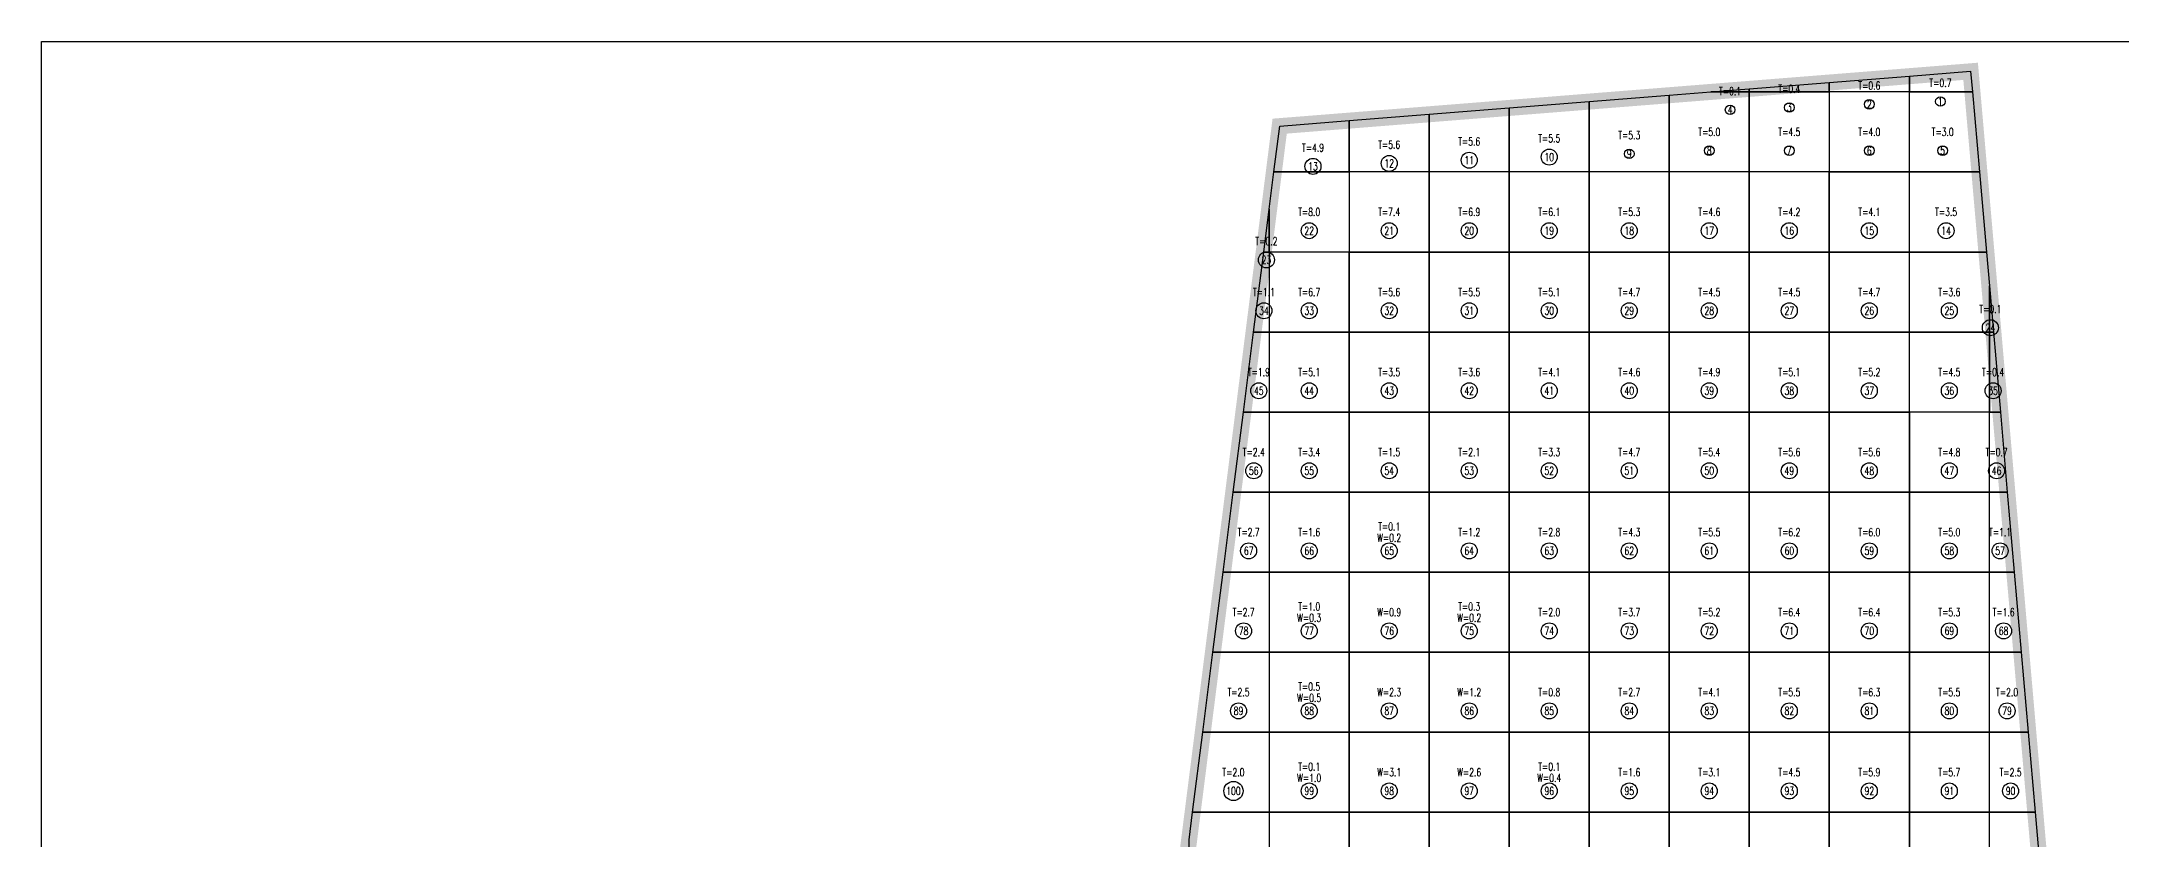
# Model space of a CAD drawing. Extents: x 4283 to 40403, y 1134 to 1764.
# Drawn here: x 17803.5 to 17890.1, y 1640.9 to 1674.1 of the extents above; entities that cross this region are included whole.
import ezdxf
from ezdxf.enums import TextEntityAlignment as Align

# ---------------------------------------------------------------- set-up
doc = ezdxf.new("R2010")
doc.units = 0
for name, color, linetype in [('tdz_20-3方格网', 2, 'Continuous'), ('tdz_20-3方格网计算', 7, 'Continuous'), ('tdz_土方计算图', 7, 'Continuous'), ('tdz_格田', 6, 'Continuous')]:
    doc.layers.add(name, color=color, linetype=linetype)
doc.styles.add('GLandNum', font='txt_____.ttf', dxfattribs={"width": 0.7, "height": 0.5})

msp = doc.modelspace()

# ---------------------------------------------------------------- linework, layer by layer
at = {"layer": 'tdz_20-3方格网', "linetype": 'Continuous'}
for points in [[(17874.595, 1672.124, 2261.315), (17874.595, 1671.997, 2261.315), (17872.996, 1671.997, 2261.321)], [(17877.928, 1672.388, 2261.303), (17877.928, 1671.997, 2261.302), (17874.595, 1671.997, 2261.315), (17874.595, 1672.124, 2261.315)], [(17881.262, 1672.652, 2261.291), (17881.262, 1671.997, 2261.29), (17877.928, 1671.997, 2261.302), (17877.928, 1672.388, 2261.303)], [(17883.89, 1671.997, 2261.273), (17881.262, 1671.997, 2261.29), (17881.262, 1672.652, 2261.291), (17883.815, 1672.855, 2261.282)], [(17864.595, 1671.331, 2261.35), (17864.595, 1668.663, 2261.347), (17861.262, 1668.663, 2261.359), (17861.262, 1671.066, 2261.362)], [(17867.928, 1671.595, 2261.339), (17867.928, 1668.663, 2261.334), (17864.595, 1668.663, 2261.347), (17864.595, 1671.331, 2261.35)], [(17871.262, 1671.859, 2261.327), (17871.262, 1668.663, 2261.323), (17867.928, 1668.663, 2261.334), (17867.928, 1671.595, 2261.339)], [(17872.996, 1671.997, 2261.321), (17874.595, 1671.997, 2261.315), (17874.595, 1668.663, 2261.311), (17871.262, 1668.663, 2261.323), (17871.262, 1671.859, 2261.327)], [(17874.595, 1668.663, 2261.311), (17874.595, 1671.997, 2261.315), (17877.928, 1671.997, 2261.302), (17877.928, 1668.663, 2261.297)], [(17877.928, 1671.997, 2261.302), (17877.928, 1668.663, 2261.297), (17881.262, 1668.663, 2261.259), (17881.262, 1671.997, 2261.29)], [(17881.262, 1671.997, 2261.29), (17883.89, 1671.997, 2261.273), (17884.181, 1668.663, 2261.241), (17881.262, 1668.663, 2261.259)], [(17857.928, 1670.802, 2261.374), (17857.928, 1668.663, 2261.372), (17854.791, 1668.663, 2261.383), (17855.033, 1670.572, 2261.384)], [(17861.262, 1671.066, 2261.362), (17861.262, 1668.663, 2261.359), (17857.928, 1668.663, 2261.372), (17857.928, 1670.802, 2261.374)], [(17854.791, 1668.663, 2261.383), (17857.928, 1668.663, 2261.372), (17857.928, 1665.33, 2261.399), (17854.595, 1665.33, 2261.379), (17854.595, 1667.12, 2261.381)], [(17857.928, 1668.663, 2261.372), (17857.928, 1665.33, 2261.399), (17861.262, 1665.33, 2261.362), (17861.262, 1668.663, 2261.359)], [(17861.262, 1668.663, 2261.359), (17861.262, 1665.33, 2261.362), (17864.595, 1665.33, 2261.345), (17864.595, 1668.663, 2261.347)], [(17864.595, 1668.663, 2261.347), (17864.595, 1665.33, 2261.345), (17867.928, 1665.33, 2261.332), (17867.928, 1668.663, 2261.334)], [(17867.928, 1668.663, 2261.334), (17867.928, 1665.33, 2261.332), (17871.262, 1665.33, 2261.321), (17871.262, 1668.663, 2261.323)], [(17871.262, 1668.663, 2261.323), (17871.262, 1665.33, 2261.321), (17874.595, 1665.33, 2261.293), (17874.595, 1668.663, 2261.311)], [(17874.595, 1668.663, 2261.311), (17874.595, 1665.33, 2261.293), (17877.928, 1665.33, 2261.255), (17877.928, 1668.663, 2261.297)], [(17877.928, 1668.663, 2261.297), (17877.928, 1665.33, 2261.255), (17881.262, 1665.33, 2261.217), (17881.262, 1668.663, 2261.259)], [(17881.262, 1668.663, 2261.259), (17884.181, 1668.663, 2261.241), (17884.472, 1665.33, 2261.209), (17881.262, 1665.33, 2261.217)], [(17854.595, 1667.12, 2261.381), (17854.595, 1665.33, 2261.379), (17854.368, 1665.33, 2261.379)], [(17854.368, 1665.33, 2261.379), (17854.595, 1665.33, 2261.379), (17854.595, 1661.997, 2261.385), (17853.945, 1661.997, 2261.377)], [(17854.595, 1665.33, 2261.379), (17854.595, 1661.997, 2261.385), (17857.928, 1661.997, 2261.428), (17857.928, 1665.33, 2261.399)], [(17857.928, 1665.33, 2261.399), (17857.928, 1661.997, 2261.428), (17861.262, 1661.997, 2261.391), (17861.262, 1665.33, 2261.362)], [(17861.262, 1665.33, 2261.362), (17861.262, 1661.997, 2261.391), (17864.595, 1661.997, 2261.355), (17864.595, 1665.33, 2261.345)], [(17864.595, 1665.33, 2261.345), (17864.595, 1661.997, 2261.355), (17867.928, 1661.997, 2261.327), (17867.928, 1665.33, 2261.332)], [(17867.928, 1665.33, 2261.332), (17867.928, 1661.997, 2261.327), (17871.262, 1661.997, 2261.289), (17871.262, 1665.33, 2261.321)], [(17871.262, 1665.33, 2261.321), (17871.262, 1661.997, 2261.289), (17874.595, 1661.997, 2261.251), (17874.595, 1665.33, 2261.293)], [(17874.595, 1665.33, 2261.293), (17874.595, 1661.997, 2261.251), (17877.928, 1661.997, 2261.213), (17877.928, 1665.33, 2261.255)], [(17877.928, 1665.33, 2261.255), (17877.928, 1661.997, 2261.213), (17881.262, 1661.997, 2261.175), (17881.262, 1665.33, 2261.217)], [(17884.595, 1663.916, 2261.195), (17884.595, 1661.997, 2261.176), (17881.262, 1661.997, 2261.175), (17881.262, 1665.33, 2261.217), (17884.472, 1665.33, 2261.209)], [(17884.762, 1661.997, 2261.176), (17884.595, 1661.997, 2261.176), (17884.595, 1663.916, 2261.195)], [(17853.945, 1661.997, 2261.377), (17854.595, 1661.997, 2261.385), (17854.595, 1658.663, 2261.39), (17853.522, 1658.663, 2261.373)], [(17854.595, 1661.997, 2261.385), (17854.595, 1658.663, 2261.39), (17857.928, 1658.663, 2261.458), (17857.928, 1661.997, 2261.428)], [(17857.928, 1661.997, 2261.428), (17857.928, 1658.663, 2261.458), (17861.262, 1658.663, 2261.421), (17861.262, 1661.997, 2261.391)], [(17861.262, 1661.997, 2261.391), (17861.262, 1658.663, 2261.421), (17864.595, 1658.663, 2261.375), (17864.595, 1661.997, 2261.355)], [(17864.595, 1661.997, 2261.355), (17864.595, 1658.663, 2261.375), (17867.928, 1658.663, 2261.301), (17867.928, 1661.997, 2261.327)], [(17867.928, 1661.997, 2261.327), (17867.928, 1658.663, 2261.301), (17871.262, 1658.663, 2261.247), (17871.262, 1661.997, 2261.289)], [(17871.262, 1661.997, 2261.289), (17871.262, 1658.663, 2261.247), (17874.595, 1658.663, 2261.209), (17874.595, 1661.997, 2261.251)], [(17874.595, 1661.997, 2261.251), (17874.595, 1658.663, 2261.209), (17877.928, 1658.663, 2261.171), (17877.928, 1661.997, 2261.213)], [(17877.928, 1661.997, 2261.213), (17877.928, 1658.663, 2261.171), (17881.262, 1658.663, 2261.138), (17881.262, 1661.997, 2261.175)], [(17881.262, 1658.663, 2261.138), (17881.262, 1661.997, 2261.175), (17884.595, 1661.997, 2261.176), (17884.595, 1658.663, 2261.143)], [(17884.595, 1661.997, 2261.176), (17884.762, 1661.997, 2261.176), (17885.053, 1658.663, 2261.143), (17884.595, 1658.663, 2261.143)], [(17853.522, 1658.663, 2261.373), (17854.595, 1658.663, 2261.39), (17854.595, 1655.33, 2261.396), (17853.099, 1655.33, 2261.371)], [(17854.595, 1658.663, 2261.39), (17854.595, 1655.33, 2261.396), (17857.928, 1655.33, 2261.487), (17857.928, 1658.663, 2261.458)], [(17857.928, 1658.663, 2261.458), (17857.928, 1655.33, 2261.487), (17861.262, 1655.33, 2261.437), (17861.262, 1658.663, 2261.421)], [(17861.262, 1658.663, 2261.421), (17861.262, 1655.33, 2261.437), (17864.595, 1655.33, 2261.364), (17864.595, 1658.663, 2261.375)], [(17864.595, 1658.663, 2261.375), (17864.595, 1655.33, 2261.364), (17867.928, 1655.33, 2261.291), (17867.928, 1658.663, 2261.301)], [(17867.928, 1658.663, 2261.301), (17867.928, 1655.33, 2261.291), (17871.262, 1655.33, 2261.217), (17871.262, 1658.663, 2261.247)], [(17871.262, 1658.663, 2261.247), (17871.262, 1655.33, 2261.217), (17874.595, 1655.33, 2261.167), (17874.595, 1658.663, 2261.209)], [(17874.595, 1658.663, 2261.209), (17874.595, 1655.33, 2261.167), (17877.928, 1655.33, 2261.129), (17877.928, 1658.663, 2261.171)], [(17877.928, 1658.663, 2261.171), (17877.928, 1655.33, 2261.129), (17881.262, 1655.33, 2261.104), (17881.262, 1658.663, 2261.138)], [(17881.262, 1658.663, 2261.138), (17881.262, 1655.33, 2261.104), (17884.595, 1655.33, 2261.111), (17884.595, 1658.663, 2261.143)], [(17884.595, 1658.663, 2261.143), (17885.053, 1658.663, 2261.143), (17885.344, 1655.33, 2261.111), (17884.595, 1655.33, 2261.111)], [(17853.099, 1655.33, 2261.371), (17854.595, 1655.33, 2261.396), (17854.595, 1651.997, 2261.402), (17852.676, 1651.997, 2261.368)], [(17854.595, 1655.33, 2261.396), (17854.595, 1651.997, 2261.402), (17857.928, 1651.997, 2261.501), (17857.928, 1655.33, 2261.487)], [(17857.928, 1655.33, 2261.487), (17857.928, 1651.997, 2261.501), (17861.262, 1651.997, 2261.43), (17861.262, 1655.33, 2261.437)], [(17861.262, 1655.33, 2261.437), (17861.262, 1651.997, 2261.43), (17864.595, 1651.997, 2261.356), (17864.595, 1655.33, 2261.364)], [(17864.595, 1655.33, 2261.364), (17864.595, 1651.997, 2261.356), (17867.928, 1651.997, 2261.273), (17867.928, 1655.33, 2261.291)], [(17867.928, 1655.33, 2261.291), (17867.928, 1651.997, 2261.273), (17871.262, 1651.997, 2261.205), (17871.262, 1655.33, 2261.217)], [(17871.262, 1655.33, 2261.217), (17871.262, 1651.997, 2261.205), (17874.595, 1651.997, 2261.132), (17874.595, 1655.33, 2261.167)], [(17874.595, 1655.33, 2261.167), (17874.595, 1651.997, 2261.132), (17877.928, 1651.997, 2261.087), (17877.928, 1655.33, 2261.129)], [(17877.928, 1655.33, 2261.129), (17877.928, 1651.997, 2261.087), (17881.262, 1651.997, 2261.07), (17881.262, 1655.33, 2261.104)], [(17881.262, 1655.33, 2261.104), (17881.262, 1651.997, 2261.07), (17884.595, 1651.997, 2261.078), (17884.595, 1655.33, 2261.111)], [(17884.595, 1655.33, 2261.111), (17885.344, 1655.33, 2261.111), (17885.635, 1651.997, 2261.078), (17884.595, 1651.997, 2261.078)], [(17852.676, 1651.997, 2261.368), (17854.595, 1651.997, 2261.402), (17854.595, 1648.663, 2261.408), (17852.253, 1648.663, 2261.365)], [(17854.595, 1651.997, 2261.402), (17854.595, 1648.663, 2261.408), (17857.928, 1648.663, 2261.486), (17857.928, 1651.997, 2261.501)], [(17857.928, 1651.997, 2261.501), (17857.928, 1648.663, 2261.486), (17861.262, 1648.663, 2261.45), (17861.262, 1651.997, 2261.43)], [(17861.262, 1651.997, 2261.43), (17861.262, 1648.663, 2261.45), (17864.595, 1648.663, 2261.358), (17864.595, 1651.997, 2261.356)], [(17864.595, 1651.997, 2261.356), (17864.595, 1648.663, 2261.358), (17867.928, 1648.663, 2261.269), (17867.928, 1651.997, 2261.273)], [(17867.928, 1651.997, 2261.273), (17867.928, 1648.663, 2261.269), (17871.262, 1648.663, 2261.193), (17871.262, 1651.997, 2261.205)], [(17871.262, 1651.997, 2261.205), (17871.262, 1648.663, 2261.193), (17874.595, 1648.663, 2261.119), (17874.595, 1651.997, 2261.132)], [(17874.595, 1651.997, 2261.132), (17874.595, 1648.663, 2261.119), (17877.928, 1648.663, 2261.047), (17877.928, 1651.997, 2261.087)], [(17877.928, 1651.997, 2261.087), (17877.928, 1648.663, 2261.047), (17881.262, 1648.663, 2261.037), (17881.262, 1651.997, 2261.07)], [(17881.262, 1651.997, 2261.07), (17881.262, 1648.663, 2261.037), (17884.595, 1648.663, 2261.045), (17884.595, 1651.997, 2261.078)], [(17884.595, 1651.997, 2261.078), (17885.635, 1651.997, 2261.078), (17885.926, 1648.663, 2261.045), (17884.595, 1648.663, 2261.045)], [(17852.253, 1648.663, 2261.365), (17854.595, 1648.663, 2261.408), (17854.595, 1645.33, 2261.413), (17851.83, 1645.33, 2261.362)], [(17854.595, 1648.663, 2261.408), (17854.595, 1645.33, 2261.413), (17857.928, 1645.33, 2261.471), (17857.928, 1648.663, 2261.486)], [(17857.928, 1648.663, 2261.486), (17857.928, 1645.33, 2261.471), (17861.262, 1645.33, 2261.478), (17861.262, 1648.663, 2261.45)], [(17861.262, 1648.663, 2261.45), (17861.262, 1645.33, 2261.478), (17864.595, 1645.33, 2261.365), (17864.595, 1648.663, 2261.358)], [(17864.595, 1648.663, 2261.358), (17864.595, 1645.33, 2261.365), (17867.928, 1645.33, 2261.277), (17867.928, 1648.663, 2261.269)], [(17867.928, 1648.663, 2261.269), (17867.928, 1645.33, 2261.277), (17871.262, 1645.33, 2261.203), (17871.262, 1648.663, 2261.193)], [(17871.262, 1648.663, 2261.193), (17871.262, 1645.33, 2261.203), (17874.595, 1645.33, 2261.141), (17874.595, 1648.663, 2261.119)], [(17874.595, 1648.663, 2261.119), (17874.595, 1645.33, 2261.141), (17877.928, 1645.33, 2261.063), (17877.928, 1648.663, 2261.047)], [(17877.928, 1648.663, 2261.047), (17877.928, 1645.33, 2261.063), (17881.262, 1645.33, 2261.005), (17881.262, 1648.663, 2261.037)], [(17881.262, 1648.663, 2261.037), (17881.262, 1645.33, 2261.005), (17884.595, 1645.33, 2261.012), (17884.595, 1648.663, 2261.045)], [(17884.595, 1648.663, 2261.045), (17885.926, 1648.663, 2261.045), (17886.217, 1645.33, 2261.013), (17884.595, 1645.33, 2261.012)], [(17851.83, 1645.33, 2261.362), (17854.595, 1645.33, 2261.413), (17854.595, 1641.997, 2261.419), (17851.407, 1641.997, 2261.359)], [(17854.595, 1645.33, 2261.413), (17854.595, 1641.997, 2261.419), (17857.928, 1641.997, 2261.455), (17857.928, 1645.33, 2261.471)], [(17857.928, 1645.33, 2261.471), (17857.928, 1641.997, 2261.455), (17861.262, 1641.997, 2261.462), (17861.262, 1645.33, 2261.478)], [(17861.262, 1645.33, 2261.478), (17861.262, 1641.997, 2261.462), (17864.595, 1641.997, 2261.366), (17864.595, 1645.33, 2261.365)], [(17864.595, 1645.33, 2261.365), (17864.595, 1641.997, 2261.366), (17867.928, 1641.997, 2261.281), (17867.928, 1645.33, 2261.277)], [(17867.928, 1645.33, 2261.277), (17867.928, 1641.997, 2261.281), (17871.262, 1641.997, 2261.196), (17871.262, 1645.33, 2261.203)], [(17871.262, 1645.33, 2261.203), (17871.262, 1641.997, 2261.196), (17874.595, 1641.997, 2261.118), (17874.595, 1645.33, 2261.141)], [(17874.595, 1645.33, 2261.141), (17874.595, 1641.997, 2261.118), (17877.928, 1641.997, 2261.044), (17877.928, 1645.33, 2261.063)], [(17877.928, 1645.33, 2261.063), (17877.928, 1641.997, 2261.044), (17881.262, 1641.997, 2260.971), (17881.262, 1645.33, 2261.005)], [(17881.262, 1645.33, 2261.005), (17881.262, 1641.997, 2260.971), (17884.595, 1641.997, 2260.979), (17884.595, 1645.33, 2261.012)], [(17884.595, 1645.33, 2261.012), (17886.217, 1645.33, 2261.013), (17886.508, 1641.997, 2260.98), (17884.595, 1641.997, 2260.979)], [(17851.407, 1641.997, 2261.359), (17854.595, 1641.997, 2261.419), (17854.595, 1638.663, 2261.425), (17851.262, 1638.663, 2261.356), (17851.262, 1640.848, 2261.358)], [(17854.595, 1641.997, 2261.419), (17854.595, 1638.663, 2261.425), (17857.928, 1638.663, 2261.44), (17857.928, 1641.997, 2261.455)], [(17857.928, 1641.997, 2261.455), (17857.928, 1638.663, 2261.44), (17861.262, 1638.663, 2261.436), (17861.262, 1641.997, 2261.462)], [(17861.262, 1641.997, 2261.462), (17861.262, 1638.663, 2261.436), (17864.595, 1638.663, 2261.33), (17864.595, 1641.997, 2261.366)], [(17864.595, 1641.997, 2261.366), (17864.595, 1638.663, 2261.33), (17867.928, 1638.663, 2261.247), (17867.928, 1641.997, 2261.281)], [(17867.928, 1641.997, 2261.281), (17867.928, 1638.663, 2261.247), (17871.262, 1638.663, 2261.173), (17871.262, 1641.997, 2261.196)], [(17871.262, 1641.997, 2261.196), (17871.262, 1638.663, 2261.173), (17874.595, 1638.663, 2261.099), (17874.595, 1641.997, 2261.118)], [(17874.595, 1641.997, 2261.118), (17874.595, 1638.663, 2261.099), (17877.928, 1638.663, 2261.025), (17877.928, 1641.997, 2261.044)], [(17877.928, 1641.997, 2261.044), (17877.928, 1638.663, 2261.025), (17881.262, 1638.663, 2260.951), (17881.262, 1641.997, 2260.971)], [(17881.262, 1641.997, 2260.971), (17881.262, 1638.663, 2260.951), (17884.595, 1638.663, 2260.946), (17884.595, 1641.997, 2260.979)], [(17884.595, 1641.997, 2260.979), (17886.508, 1641.997, 2260.98), (17886.799, 1638.663, 2260.947), (17884.595, 1638.663, 2260.946)]]:
    msp.add_polyline3d(points, close=True, dxfattribs=at)
at = {"layer": 'tdz_20-3方格网计算', "color": 7, "linetype": 'Continuous'}
for centre, radius in [((17873.796, 1671.251), 0.2), ((17876.262, 1671.349), 0.2), ((17879.595, 1671.481), 0.2), ((17882.557, 1671.597), 0.2), ((17862.928, 1669.153), 0.333), ((17866.262, 1669.285), 0.333), ((17869.595, 1669.418), 0.2), ((17872.928, 1669.552), 0.2), ((17876.262, 1669.552), 0.2), ((17879.595, 1669.552), 0.2), ((17882.648, 1669.552), 0.2), ((17856.42, 1668.898), 0.333), ((17859.595, 1669.021), 0.333), ((17856.262, 1666.219), 0.333), ((17859.595, 1666.219), 0.333), ((17862.928, 1666.219), 0.333), ((17866.262, 1666.219), 0.333), ((17869.595, 1666.219), 0.333), ((17872.928, 1666.219), 0.333), ((17876.262, 1666.219), 0.333), ((17879.595, 1666.219), 0.333), ((17882.794, 1666.219), 0.333), ((17854.481, 1665), 0.333), ((17854.376, 1662.886), 0.333), ((17856.262, 1662.886), 0.333), ((17859.595, 1662.886), 0.333), ((17862.928, 1662.886), 0.333), ((17866.262, 1662.886), 0.333), ((17869.595, 1662.886), 0.333), ((17872.928, 1662.886), 0.333), ((17876.262, 1662.886), 0.333), ((17879.595, 1662.886), 0.333), ((17882.928, 1662.886), 0.333), ((17884.637, 1662.179), 0.333), ((17854.164, 1659.552), 0.333), ((17856.262, 1659.552), 0.333), ((17859.595, 1659.552), 0.333), ((17862.928, 1659.552), 0.333), ((17866.262, 1659.552), 0.333), ((17869.595, 1659.552), 0.333), ((17872.928, 1659.552), 0.333), ((17876.262, 1659.552), 0.333), ((17879.595, 1659.552), 0.333), ((17882.928, 1659.552), 0.333), ((17884.751, 1659.552), 0.333), ((17853.953, 1656.219), 0.333), ((17856.262, 1656.219), 0.333), ((17859.595, 1656.219), 0.333), ((17862.928, 1656.219), 0.333), ((17866.262, 1656.219), 0.333), ((17869.595, 1656.219), 0.333), ((17872.928, 1656.219), 0.333), ((17876.262, 1656.219), 0.333), ((17879.595, 1656.219), 0.333), ((17882.928, 1656.219), 0.333), ((17884.897, 1656.219), 0.333), ((17853.741, 1652.886), 0.333), ((17856.262, 1652.886), 0.333), ((17859.595, 1652.886), 0.333), ((17862.928, 1652.886), 0.333), ((17866.262, 1652.886), 0.333), ((17869.595, 1652.886), 0.333), ((17872.928, 1652.886), 0.333), ((17876.262, 1652.886), 0.333), ((17879.595, 1652.886), 0.333), ((17882.928, 1652.886), 0.333), ((17885.042, 1652.886), 0.333), ((17853.53, 1649.552), 0.333), ((17856.262, 1649.552), 0.333), ((17859.595, 1649.552), 0.333), ((17862.928, 1649.552), 0.333), ((17866.262, 1649.552), 0.333), ((17869.595, 1649.552), 0.333), ((17872.928, 1649.552), 0.333), ((17876.262, 1649.552), 0.333), ((17879.595, 1649.552), 0.333), ((17882.928, 1649.552), 0.333), ((17885.188, 1649.552), 0.333), ((17853.318, 1646.219), 0.333), ((17856.262, 1646.219), 0.333), ((17859.595, 1646.219), 0.333), ((17862.928, 1646.219), 0.333), ((17866.262, 1646.219), 0.333), ((17869.595, 1646.219), 0.333), ((17872.928, 1646.219), 0.333), ((17876.262, 1646.219), 0.333), ((17879.595, 1646.219), 0.333), ((17882.928, 1646.219), 0.333), ((17885.333, 1646.219), 0.333), ((17853.107, 1642.886), 0.4), ((17856.262, 1642.886), 0.333), ((17859.595, 1642.886), 0.333), ((17862.928, 1642.886), 0.333), ((17866.262, 1642.886), 0.333), ((17869.595, 1642.886), 0.333), ((17872.928, 1642.886), 0.333), ((17876.262, 1642.886), 0.333), ((17879.595, 1642.886), 0.333), ((17882.928, 1642.886), 0.333), ((17885.479, 1642.886), 0.333)]:
    msp.add_circle(centre, radius, dxfattribs=at)
at = {"layer": 'tdz_土方计算图', "linetype": 'Continuous'}
for points in [[(17803.46, 1674.092), (17933.46, 1674.092)], [(17803.46, 1514.092), (17803.46, 1514.092), (17803.46, 1674.092), (17803.46, 1674.092)]]:
    msp.add_lwpolyline(points, dxfattribs=at)
at = {"layer": 'tdz_格田', "linetype": 'Continuous', "lineweight": 60, "const_width": 0.667}
msp.add_lwpolyline([(17844.595, 1588.304), (17855.033, 1670.572), (17883.815, 1672.855), (17892.325, 1575.33), (17844.595, 1588.304)], close=True, dxfattribs=at)

# ---------------------------------------------------------------- texts
at = {"layer": 'tdz_20-3方格网计算', "color": 2, "linetype": 'Continuous', "style": 'GLandNum', "width": 0.7}
for s, p in [('T=0.1', (17873.796, 1672.029)), ('T=0.4', (17876.262, 1672.126)), ('T=0.6', (17879.595, 1672.258)), ('T=0.7', (17882.557, 1672.375)), ('T=5.3', (17869.595, 1670.195)), ('T=5.0', (17872.928, 1670.33)), ('T=4.5', (17876.262, 1670.33)), ('T=4.0', (17879.595, 1670.33)), ('T=3.0', (17882.648, 1670.33)), ('T=4.9', (17856.42, 1669.675)), ('T=5.6', (17859.595, 1669.799)), ('T=5.6', (17862.928, 1669.931)), ('T=5.5', (17866.262, 1670.063)), ('T=8.0', (17856.262, 1666.997)), ('T=7.4', (17859.595, 1666.997)), ('T=6.9', (17862.928, 1666.997)), ('T=6.1', (17866.262, 1666.997)), ('T=5.3', (17869.595, 1666.997)), ('T=4.6', (17872.928, 1666.997)), ('T=4.2', (17876.262, 1666.997)), ('T=4.1', (17879.595, 1666.997)), ('T=3.5', (17882.794, 1666.997)), ('T=0.2', (17854.481, 1665.778)), ('T=1.1', (17854.376, 1663.663)), ('T=6.7', (17856.262, 1663.663)), ('T=5.6', (17859.595, 1663.663)), ('T=5.5', (17862.928, 1663.663)), ('T=5.1', (17866.262, 1663.663)), ('T=4.7', (17869.595, 1663.663)), ('T=4.5', (17872.928, 1663.663)), ('T=4.5', (17876.262, 1663.663)), ('T=4.7', (17879.595, 1663.663)), ('T=3.6', (17882.928, 1663.663)), ('T=0.1', (17884.637, 1662.956)), ('T=1.9', (17854.164, 1660.33)), ('T=5.1', (17856.262, 1660.33)), ('T=3.5', (17859.595, 1660.33)), ('T=3.6', (17862.928, 1660.33)), ('T=4.1', (17866.262, 1660.33)), ('T=4.6', (17869.595, 1660.33)), ('T=4.9', (17872.928, 1660.33)), ('T=5.1', (17876.262, 1660.33)), ('T=5.2', (17879.595, 1660.33)), ('T=4.5', (17882.928, 1660.33)), ('T=0.4', (17884.751, 1660.33)), ('T=2.4', (17853.953, 1656.997)), ('T=3.4', (17856.262, 1656.997)), ('T=1.5', (17859.595, 1656.997)), ('T=2.1', (17862.928, 1656.997)), ('T=3.3', (17866.262, 1656.997)), ('T=4.7', (17869.595, 1656.997)), ('T=5.4', (17872.928, 1656.997)), ('T=5.6', (17876.262, 1656.997)), ('T=5.6', (17879.595, 1656.997)), ('T=4.8', (17882.928, 1656.997)), ('T=0.7', (17884.897, 1656.997)), ('T=0.1', (17859.595, 1653.897)), ('T=2.7', (17853.741, 1653.663)), ('T=1.6', (17856.262, 1653.663)), ('T=1.2', (17862.928, 1653.663)), ('T=2.8', (17866.262, 1653.663)), ('T=4.3', (17869.595, 1653.663)), ('T=5.5', (17872.928, 1653.663)), ('T=6.2', (17876.262, 1653.663)), ('T=6.0', (17879.595, 1653.663)), ('T=5.0', (17882.928, 1653.663)), ('T=1.1', (17885.042, 1653.663)), ('T=2.7', (17853.53, 1650.33)), ('T=1.0', (17856.262, 1650.563)), ('T=0.3', (17862.928, 1650.563)), ('T=2.0', (17866.262, 1650.33)), ('T=3.7', (17869.595, 1650.33)), ('T=5.2', (17872.928, 1650.33)), ('T=6.4', (17876.262, 1650.33)), ('T=6.4', (17879.595, 1650.33)), ('T=5.3', (17882.928, 1650.33)), ('T=1.6', (17885.188, 1650.33)), ('T=2.5', (17853.318, 1646.997)), ('T=0.5', (17856.262, 1647.23)), ('T=0.8', (17866.262, 1646.997)), ('T=2.7', (17869.595, 1646.997)), ('T=4.1', (17872.928, 1646.997)), ('T=5.5', (17876.262, 1646.997)), ('T=6.3', (17879.595, 1646.997)), ('T=5.5', (17882.928, 1646.997)), ('T=2.0', (17885.333, 1646.997)), ('T=2.0', (17853.107, 1643.663)), ('T=0.1', (17856.262, 1643.897)), ('T=0.1', (17866.262, 1643.897)), ('T=1.6', (17869.595, 1643.663)), ('T=3.1', (17872.928, 1643.663)), ('T=4.5', (17876.262, 1643.663)), ('T=5.9', (17879.595, 1643.663)), ('T=5.7', (17882.928, 1643.663)), ('T=2.5', (17885.479, 1643.663))]:
    msp.add_text(s, height=0.3333, dxfattribs=at).set_placement(p, align=Align.MIDDLE_CENTER)
at = {"layer": 'tdz_20-3方格网计算', "color": 7, "linetype": 'Continuous', "style": 'GLandNum', "width": 0.7}
for s, height, p in [('4', 0.333, (17873.796, 1671.251)), ('3', 0.333, (17876.262, 1671.349)), ('2', 0.333, (17879.595, 1671.481)), ('1', 0.333, (17882.557, 1671.597)), ('9', 0.333, (17869.595, 1669.418)), ('8', 0.333, (17872.928, 1669.552)), ('7', 0.333, (17876.262, 1669.552)), ('6', 0.333, (17879.595, 1669.552)), ('5', 0.333, (17882.648, 1669.552)), ('13', 0.3333, (17856.42, 1668.898)), ('12', 0.3333, (17859.595, 1669.021)), ('11', 0.3333, (17862.928, 1669.153)), ('10', 0.3333, (17866.262, 1669.285)), ('22', 0.3333, (17856.262, 1666.219)), ('21', 0.3333, (17859.595, 1666.219)), ('20', 0.3333, (17862.928, 1666.219)), ('19', 0.3333, (17866.262, 1666.219)), ('18', 0.3333, (17869.595, 1666.219)), ('17', 0.3333, (17872.928, 1666.219)), ('16', 0.3333, (17876.262, 1666.219)), ('15', 0.3333, (17879.595, 1666.219)), ('14', 0.3333, (17882.794, 1666.219)), ('23', 0.3333, (17854.481, 1665)), ('34', 0.3333, (17854.376, 1662.886)), ('33', 0.3333, (17856.262, 1662.886)), ('32', 0.3333, (17859.595, 1662.886)), ('31', 0.3333, (17862.928, 1662.886)), ('30', 0.3333, (17866.262, 1662.886)), ('29', 0.3333, (17869.595, 1662.886)), ('28', 0.3333, (17872.928, 1662.886)), ('27', 0.3333, (17876.262, 1662.886)), ('26', 0.3333, (17879.595, 1662.886)), ('25', 0.3333, (17882.928, 1662.886)), ('24', 0.3333, (17884.637, 1662.179)), ('45', 0.3333, (17854.164, 1659.552)), ('44', 0.3333, (17856.262, 1659.552)), ('43', 0.3333, (17859.595, 1659.552)), ('42', 0.3333, (17862.928, 1659.552)), ('41', 0.3333, (17866.262, 1659.552)), ('40', 0.3333, (17869.595, 1659.552)), ('39', 0.3333, (17872.928, 1659.552)), ('38', 0.3333, (17876.262, 1659.552)), ('37', 0.3333, (17879.595, 1659.552)), ('36', 0.3333, (17882.928, 1659.552)), ('35', 0.3333, (17884.751, 1659.552)), ('56', 0.3333, (17853.953, 1656.219)), ('55', 0.3333, (17856.262, 1656.219)), ('54', 0.3333, (17859.595, 1656.219)), ('53', 0.3333, (17862.928, 1656.219)), ('52', 0.3333, (17866.262, 1656.219)), ('51', 0.3333, (17869.595, 1656.219)), ('50', 0.3333, (17872.928, 1656.219)), ('49', 0.3333, (17876.262, 1656.219)), ('48', 0.3333, (17879.595, 1656.219)), ('47', 0.3333, (17882.928, 1656.219)), ('46', 0.3333, (17884.897, 1656.219)), ('67', 0.3333, (17853.741, 1652.886)), ('66', 0.3333, (17856.262, 1652.886)), ('65', 0.3333, (17859.595, 1652.886)), ('64', 0.3333, (17862.928, 1652.886)), ('63', 0.3333, (17866.262, 1652.886)), ('62', 0.3333, (17869.595, 1652.886)), ('61', 0.3333, (17872.928, 1652.886)), ('60', 0.3333, (17876.262, 1652.886)), ('59', 0.3333, (17879.595, 1652.886)), ('58', 0.3333, (17882.928, 1652.886)), ('57', 0.3333, (17885.042, 1652.886)), ('78', 0.3333, (17853.53, 1649.552)), ('77', 0.3333, (17856.262, 1649.552)), ('76', 0.3333, (17859.595, 1649.552)), ('75', 0.3333, (17862.928, 1649.552)), ('74', 0.3333, (17866.262, 1649.552)), ('73', 0.3333, (17869.595, 1649.552)), ('72', 0.3333, (17872.928, 1649.552)), ('71', 0.3333, (17876.262, 1649.552)), ('70', 0.3333, (17879.595, 1649.552)), ('69', 0.3333, (17882.928, 1649.552)), ('68', 0.3333, (17885.188, 1649.552)), ('89', 0.3333, (17853.318, 1646.219)), ('88', 0.3333, (17856.262, 1646.219)), ('87', 0.3333, (17859.595, 1646.219)), ('86', 0.3333, (17862.928, 1646.219)), ('85', 0.3333, (17866.262, 1646.219)), ('84', 0.3333, (17869.595, 1646.219)), ('83', 0.3333, (17872.928, 1646.219)), ('82', 0.3333, (17876.262, 1646.219)), ('81', 0.3333, (17879.595, 1646.219)), ('80', 0.3333, (17882.928, 1646.219)), ('79', 0.3333, (17885.333, 1646.219)), ('100', 0.3333, (17853.107, 1642.886)), ('99', 0.3333, (17856.262, 1642.886)), ('98', 0.3333, (17859.595, 1642.886)), ('97', 0.3333, (17862.928, 1642.886)), ('96', 0.3333, (17866.262, 1642.886)), ('95', 0.3333, (17869.595, 1642.886)), ('94', 0.3333, (17872.928, 1642.886)), ('93', 0.3333, (17876.262, 1642.886)), ('92', 0.3333, (17879.595, 1642.886)), ('91', 0.3333, (17882.928, 1642.886)), ('90', 0.3333, (17885.479, 1642.886))]:
    msp.add_text(s, height=height, dxfattribs=at).set_placement(p, align=Align.MIDDLE_CENTER)
at = {"layer": 'tdz_20-3方格网计算', "color": 173, "linetype": 'Continuous', "style": 'GLandNum', "width": 0.7}
for s, p in [('W=0.2', (17859.595, 1653.43)), ('W=0.9', (17859.595, 1650.33)), ('W=0.3', (17856.262, 1650.097)), ('W=0.2', (17862.928, 1650.097)), ('W=2.3', (17859.595, 1646.997)), ('W=1.2', (17862.928, 1646.997)), ('W=0.5', (17856.262, 1646.763)), ('W=1.0', (17856.262, 1643.43)), ('W=3.1', (17859.595, 1643.663)), ('W=2.6', (17862.928, 1643.663)), ('W=0.4', (17866.262, 1643.43))]:
    msp.add_text(s, height=0.3333, dxfattribs=at).set_placement(p, align=Align.MIDDLE_CENTER)

doc.saveas('drawing.dxf')
